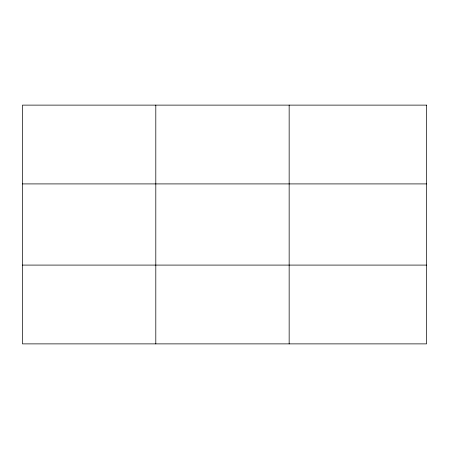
<?xml version="1.0" encoding="UTF-8"?>
<svg xmlns="http://www.w3.org/2000/svg" width="449" height="449" viewBox="0 0 449 449"><rect width="100%" height="100%" fill="white"/><g stroke="black" fill="none" stroke-linecap="round" stroke-linejoin="round"><path stroke-width="0.67" d="M155.803 105.122L155.803 343.878M289.156 105.122L289.156 343.878M22.45 183.91L426.55 183.91M22.45 265.09L426.55 265.09M426.55 105.122L426.55 343.878L22.45 343.878L22.45 105.122L426.55 105.122"/></g></svg>
